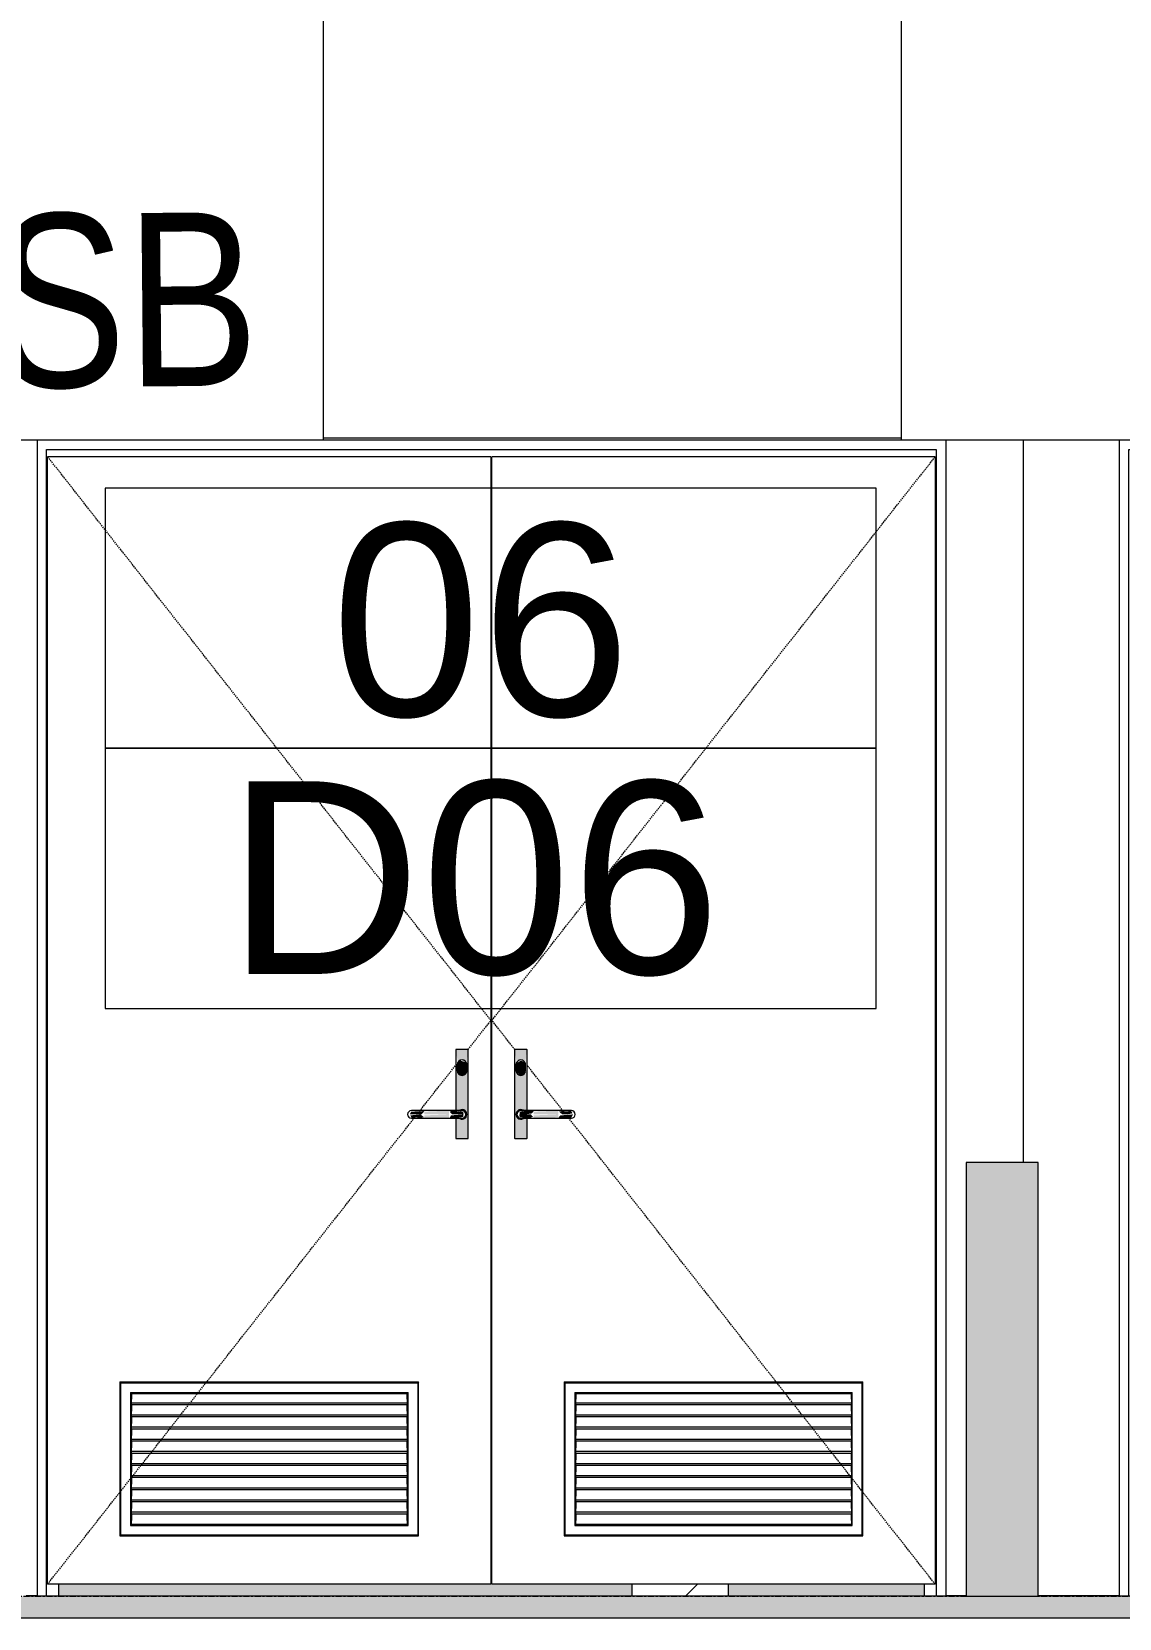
# Model space of a CAD drawing. Header units: millimetres. Extents: x -4612930 to -4329258, y -1064 to 30311.
# Drawn here: x -4547962 to -4545705, y 5154 to 8447 of the extents above; entities that cross this region are included whole.
import ezdxf

# ---------------------------------------------------------------- set-up
doc = ezdxf.new("R2010")
doc.units = ezdxf.units.MM
doc.linetypes.add('AEC_Center', pattern=[24, 12, -4, 4, -4])
doc.linetypes.add('Dash Small', pattern=[9, 3, -1.5, 3, -1.5])
for name, color, linetype, lineweight in [('A-DOOR', 31, 'Continuous', 5), ('A-DOOR-FRAM', 31, 'Continuous', 5), ('A-DOOR-IDEN', 31, 'Continuous', 5), ('A-FLOR', 192, 'Continuous', 5), ('A-FLOR-LEVL', 51, 'Continuous', 5), ('A-WALL', 113, 'Continuous', 5), ('A-WALL-PATT', 111, 'Continuous', 5), ('E-ELEC-EQPM', 71, 'Continuous', 5), ('G-ANNO-TEXT', 231, 'Continuous', 5), ('Q-SPCQ', 91, 'Continuous', 5)]:
    doc.layers.add(name, color=color, linetype=linetype, lineweight=lineweight)
doc.styles.add('Arial Narrow_1', font='ARIALN.TTF', dxfattribs={"height": 360})
doc.styles.add('Arial_1', font='arial.ttf', dxfattribs={"height": 400})

# ---------------------------------------------------------------- blocks, each defined once
blk = doc.blocks.new('X_Door-Panel-Hinge-Standard - Standard-V1-SOUTH WEST')
at = {"layer": 'A-DOOR', "linetype": 'Dash Small'}
for p, q in [((-4547006.6142, 6395), (-4546086.6142, 7565)), ((-4546959.0735, 6334.5407), (-4547006.6142, 6395)), ((-4546858.4841, 6206.6171), (-4546933.6142, 6302.163)), ((-4546086.6142, 5225), (-4546848.2231, 6193.5678))]:
    blk.add_line(p, q, dxfattribs=at)
at = {"layer": 'A-DOOR'}
for p, q in [((-4547006.6142, 5225), (-4547006.6142, 7565)), ((-4546086.6142, 7565), (-4547006.6142, 7565)), ((-4546086.6142, 7565), (-4546086.6142, 5225)), ((-4546856.6142, 5645), (-4546856.6142, 5325)), ((-4546856.6142, 5645), (-4546236.6142, 5645)), ((-4546854.6142, 5643), (-4546856.6142, 5645)), ((-4546854.6142, 5643), (-4546238.6142, 5643)), ((-4546854.6142, 5327), (-4546854.6142, 5643)), ((-4546236.6142, 5645), (-4546238.6142, 5643)), ((-4546238.6142, 5643), (-4546238.6142, 5327)), ((-4546236.6142, 5325), (-4546236.6142, 5645)), ((-4546834.6142, 5623), (-4546834.6142, 5347)), ((-4546834.6142, 5623), (-4546258.6142, 5623)), ((-4546832.6142, 5621), (-4546832.6142, 5609.05)), ((-4546832.6142, 5621), (-4546260.6142, 5621)), ((-4546832.6142, 5601), (-4546832.6142, 5609.05)), ((-4546832.6142, 5598), (-4546832.6142, 5601)), ((-4546260.6142, 5601), (-4546832.6142, 5601)), ((-4546832.6142, 5598), (-4546260.6142, 5598)), ((-4546832.6142, 5598), (-4546832.6142, 5583.85)), ((-4546260.6142, 5609.05), (-4546260.6142, 5621)), ((-4546260.6142, 5609.05), (-4546260.6142, 5601)), ((-4546260.6142, 5601), (-4546260.6142, 5598)), ((-4546260.6142, 5583.85), (-4546260.6142, 5598)), ((-4546258.6142, 5347), (-4546258.6142, 5623)), ((-4546832.6142, 5575.8), (-4546832.6142, 5583.85)), ((-4546832.6142, 5572.8), (-4546832.6142, 5575.8)), ((-4546260.6142, 5575.8), (-4546832.6142, 5575.8)), ((-4546832.6142, 5572.8), (-4546260.6142, 5572.8)), ((-4546832.6142, 5572.8), (-4546832.6142, 5558.65)), ((-4546260.6142, 5583.85), (-4546260.6142, 5575.8)), ((-4546260.6142, 5575.8), (-4546260.6142, 5572.8)), ((-4546260.6142, 5558.65), (-4546260.6142, 5572.8)), ((-4546832.6142, 5550.6), (-4546832.6142, 5558.65)), ((-4546832.6142, 5547.6), (-4546832.6142, 5550.6)), ((-4546260.6142, 5550.6), (-4546832.6142, 5550.6)), ((-4546832.6142, 5547.6), (-4546260.6142, 5547.6)), ((-4546832.6142, 5547.6), (-4546832.6142, 5533.45)), ((-4546832.6142, 5525.4), (-4546832.6142, 5533.45)), ((-4546260.6142, 5558.65), (-4546260.6142, 5550.6)), ((-4546260.6142, 5550.6), (-4546260.6142, 5547.6)), ((-4546260.6142, 5533.45), (-4546260.6142, 5547.6)), ((-4546260.6142, 5533.45), (-4546260.6142, 5525.4)), ((-4546832.6142, 5522.4), (-4546832.6142, 5525.4)), ((-4546260.6142, 5525.4), (-4546832.6142, 5525.4)), ((-4546832.6142, 5522.4), (-4546260.6142, 5522.4)), ((-4546832.6142, 5522.4), (-4546832.6142, 5508.25)), ((-4546832.6142, 5500.2), (-4546832.6142, 5508.25)), ((-4546832.6142, 5497.2), (-4546832.6142, 5500.2)), ((-4546260.6142, 5500.2), (-4546832.6142, 5500.2)), ((-4546260.6142, 5525.4), (-4546260.6142, 5522.4)), ((-4546260.6142, 5508.25), (-4546260.6142, 5522.4)), ((-4546260.6142, 5508.25), (-4546260.6142, 5500.2)), ((-4546260.6142, 5500.2), (-4546260.6142, 5497.2)), ((-4546832.6142, 5497.2), (-4546260.6142, 5497.2)), ((-4546832.6142, 5497.2), (-4546832.6142, 5483.05)), ((-4546832.6142, 5475), (-4546832.6142, 5483.05)), ((-4546832.6142, 5472), (-4546832.6142, 5475)), ((-4546260.6142, 5475), (-4546832.6142, 5475)), ((-4546832.6142, 5472), (-4546260.6142, 5472)), ((-4546832.6142, 5472), (-4546832.6142, 5457.85)), ((-4546260.6142, 5483.05), (-4546260.6142, 5497.2)), ((-4546260.6142, 5483.05), (-4546260.6142, 5475)), ((-4546260.6142, 5475), (-4546260.6142, 5472)), ((-4546260.6142, 5457.85), (-4546260.6142, 5472)), ((-4546832.6142, 5449.8), (-4546832.6142, 5457.85)), ((-4546832.6142, 5446.8), (-4546832.6142, 5449.8)), ((-4546260.6142, 5449.8), (-4546832.6142, 5449.8)), ((-4546832.6142, 5446.8), (-4546260.6142, 5446.8)), ((-4546832.6142, 5446.8), (-4546832.6142, 5432.65)), ((-4546260.6142, 5457.85), (-4546260.6142, 5449.8)), ((-4546260.6142, 5449.8), (-4546260.6142, 5446.8)), ((-4546260.6142, 5432.65), (-4546260.6142, 5446.8)), ((-4546832.6142, 5424.6), (-4546832.6142, 5432.65)), ((-4546832.6142, 5421.6), (-4546832.6142, 5424.6)), ((-4546260.6142, 5424.6), (-4546832.6142, 5424.6)), ((-4546832.6142, 5421.6), (-4546260.6142, 5421.6)), ((-4546832.6142, 5421.6), (-4546832.6142, 5407.45)), ((-4546832.6142, 5399.4), (-4546832.6142, 5407.45)), ((-4546260.6142, 5432.65), (-4546260.6142, 5424.6)), ((-4546260.6142, 5424.6), (-4546260.6142, 5421.6)), ((-4546260.6142, 5407.45), (-4546260.6142, 5421.6)), ((-4546260.6142, 5407.45), (-4546260.6142, 5399.4)), ((-4546832.6142, 5396.4), (-4546832.6142, 5399.4)), ((-4546260.6142, 5399.4), (-4546832.6142, 5399.4)), ((-4546832.6142, 5396.4), (-4546260.6142, 5396.4)), ((-4546832.6142, 5396.4), (-4546832.6142, 5382.25)), ((-4546832.6142, 5374.2), (-4546832.6142, 5382.25)), ((-4546832.6142, 5371.2), (-4546832.6142, 5374.2)), ((-4546260.6142, 5374.2), (-4546832.6142, 5374.2)), ((-4546832.6142, 5371.2), (-4546260.6142, 5371.2)), ((-4546832.6142, 5371.2), (-4546832.6142, 5357.05)), ((-4546260.6142, 5399.4), (-4546260.6142, 5396.4)), ((-4546260.6142, 5382.25), (-4546260.6142, 5396.4)), ((-4546260.6142, 5382.25), (-4546260.6142, 5374.2)), ((-4546260.6142, 5374.2), (-4546260.6142, 5371.2)), ((-4546260.6142, 5357.05), (-4546260.6142, 5371.2)), ((-4546834.6142, 5347), (-4546258.6142, 5347)), ((-4546832.6142, 5349), (-4546832.6142, 5357.05)), ((-4546260.6142, 5349), (-4546832.6142, 5349)), ((-4546260.6142, 5357.05), (-4546260.6142, 5349)), ((-4546856.6142, 5325), (-4546854.6142, 5327)), ((-4546856.6142, 5325), (-4546236.6142, 5325)), ((-4546238.6142, 5327), (-4546854.6142, 5327)), ((-4546236.6142, 5325), (-4546238.6142, 5327)), ((-4546086.6142, 5225), (-4547006.6142, 5225))]:
    blk.add_line(p, q, dxfattribs=at)
blk = doc.blocks.new('X_Door-Panel-Hinge-Standard - Standard-V2-SOUTH WEST')
at = {"layer": 'A-DOOR', "linetype": 'Dash Small'}
for p, q in [((-4547008.6142, 6395), (-4547928.6142, 7565)), ((-4547056.1549, 6334.5407), (-4547008.6142, 6395)), ((-4547156.7443, 6206.6171), (-4547081.6142, 6302.163)), ((-4547928.6142, 5225), (-4547167.0053, 6193.5678))]:
    blk.add_line(p, q, dxfattribs=at)
at = {"layer": 'A-DOOR'}
for p, q in [((-4547928.6142, 5225), (-4547928.6142, 7565)), ((-4547008.6142, 7565), (-4547928.6142, 7565)), ((-4547008.6142, 7565), (-4547008.6142, 5225)), ((-4547776.6142, 5643), (-4547778.6142, 5645)), ((-4547778.6142, 5645), (-4547778.6142, 5325)), ((-4547778.6142, 5645), (-4547158.6142, 5645)), ((-4547776.6142, 5643), (-4547160.6142, 5643)), ((-4547776.6142, 5327), (-4547776.6142, 5643)), ((-4547158.6142, 5645), (-4547160.6142, 5643)), ((-4547160.6142, 5643), (-4547160.6142, 5327)), ((-4547158.6142, 5325), (-4547158.6142, 5645)), ((-4547756.6142, 5623), (-4547756.6142, 5347)), ((-4547756.6142, 5623), (-4547180.6142, 5623)), ((-4547754.6142, 5621), (-4547754.6142, 5609.05)), ((-4547754.6142, 5621), (-4547182.6142, 5621)), ((-4547754.6142, 5601), (-4547754.6142, 5609.05)), ((-4547754.6142, 5598), (-4547754.6142, 5601)), ((-4547182.6142, 5601), (-4547754.6142, 5601)), ((-4547754.6142, 5598), (-4547182.6142, 5598)), ((-4547754.6142, 5598), (-4547754.6142, 5583.85)), ((-4547182.6142, 5609.05), (-4547182.6142, 5621)), ((-4547182.6142, 5609.05), (-4547182.6142, 5601)), ((-4547182.6142, 5601), (-4547182.6142, 5598)), ((-4547182.6142, 5583.85), (-4547182.6142, 5598)), ((-4547180.6142, 5347), (-4547180.6142, 5623)), ((-4547754.6142, 5575.8), (-4547754.6142, 5583.85)), ((-4547754.6142, 5572.8), (-4547754.6142, 5575.8)), ((-4547182.6142, 5575.8), (-4547754.6142, 5575.8)), ((-4547754.6142, 5572.8), (-4547182.6142, 5572.8)), ((-4547754.6142, 5572.8), (-4547754.6142, 5558.65)), ((-4547182.6142, 5583.85), (-4547182.6142, 5575.8)), ((-4547182.6142, 5575.8), (-4547182.6142, 5572.8)), ((-4547182.6142, 5558.65), (-4547182.6142, 5572.8)), ((-4547754.6142, 5550.6), (-4547754.6142, 5558.65)), ((-4547754.6142, 5547.6), (-4547754.6142, 5550.6)), ((-4547182.6142, 5550.6), (-4547754.6142, 5550.6)), ((-4547754.6142, 5547.6), (-4547182.6142, 5547.6)), ((-4547754.6142, 5547.6), (-4547754.6142, 5533.45)), ((-4547754.6142, 5525.4), (-4547754.6142, 5533.45)), ((-4547182.6142, 5558.65), (-4547182.6142, 5550.6)), ((-4547182.6142, 5550.6), (-4547182.6142, 5547.6)), ((-4547182.6142, 5533.45), (-4547182.6142, 5547.6)), ((-4547182.6142, 5533.45), (-4547182.6142, 5525.4)), ((-4547754.6142, 5522.4), (-4547754.6142, 5525.4)), ((-4547182.6142, 5525.4), (-4547754.6142, 5525.4)), ((-4547754.6142, 5522.4), (-4547182.6142, 5522.4)), ((-4547754.6142, 5522.4), (-4547754.6142, 5508.25)), ((-4547754.6142, 5500.2), (-4547754.6142, 5508.25)), ((-4547754.6142, 5497.2), (-4547754.6142, 5500.2)), ((-4547182.6142, 5500.2), (-4547754.6142, 5500.2)), ((-4547182.6142, 5525.4), (-4547182.6142, 5522.4)), ((-4547182.6142, 5508.25), (-4547182.6142, 5522.4)), ((-4547182.6142, 5508.25), (-4547182.6142, 5500.2)), ((-4547182.6142, 5500.2), (-4547182.6142, 5497.2)), ((-4547754.6142, 5497.2), (-4547182.6142, 5497.2)), ((-4547754.6142, 5497.2), (-4547754.6142, 5483.05)), ((-4547754.6142, 5475), (-4547754.6142, 5483.05)), ((-4547754.6142, 5472), (-4547754.6142, 5475)), ((-4547182.6142, 5475), (-4547754.6142, 5475)), ((-4547754.6142, 5472), (-4547182.6142, 5472)), ((-4547754.6142, 5472), (-4547754.6142, 5457.85)), ((-4547182.6142, 5483.05), (-4547182.6142, 5497.2)), ((-4547182.6142, 5483.05), (-4547182.6142, 5475)), ((-4547182.6142, 5475), (-4547182.6142, 5472)), ((-4547182.6142, 5457.85), (-4547182.6142, 5472)), ((-4547754.6142, 5449.8), (-4547754.6142, 5457.85)), ((-4547754.6142, 5446.8), (-4547754.6142, 5449.8)), ((-4547182.6142, 5449.8), (-4547754.6142, 5449.8)), ((-4547754.6142, 5446.8), (-4547182.6142, 5446.8)), ((-4547754.6142, 5446.8), (-4547754.6142, 5432.65)), ((-4547182.6142, 5457.85), (-4547182.6142, 5449.8)), ((-4547182.6142, 5449.8), (-4547182.6142, 5446.8)), ((-4547182.6142, 5432.65), (-4547182.6142, 5446.8)), ((-4547754.6142, 5424.6), (-4547754.6142, 5432.65)), ((-4547754.6142, 5421.6), (-4547754.6142, 5424.6)), ((-4547182.6142, 5424.6), (-4547754.6142, 5424.6)), ((-4547754.6142, 5421.6), (-4547182.6142, 5421.6)), ((-4547754.6142, 5421.6), (-4547754.6142, 5407.45)), ((-4547754.6142, 5399.4), (-4547754.6142, 5407.45)), ((-4547182.6142, 5432.65), (-4547182.6142, 5424.6)), ((-4547182.6142, 5424.6), (-4547182.6142, 5421.6)), ((-4547182.6142, 5407.45), (-4547182.6142, 5421.6)), ((-4547182.6142, 5407.45), (-4547182.6142, 5399.4)), ((-4547754.6142, 5396.4), (-4547754.6142, 5399.4)), ((-4547182.6142, 5399.4), (-4547754.6142, 5399.4)), ((-4547754.6142, 5396.4), (-4547182.6142, 5396.4)), ((-4547754.6142, 5396.4), (-4547754.6142, 5382.25)), ((-4547754.6142, 5374.2), (-4547754.6142, 5382.25)), ((-4547754.6142, 5371.2), (-4547754.6142, 5374.2)), ((-4547182.6142, 5374.2), (-4547754.6142, 5374.2)), ((-4547754.6142, 5371.2), (-4547182.6142, 5371.2)), ((-4547754.6142, 5371.2), (-4547754.6142, 5357.05)), ((-4547182.6142, 5399.4), (-4547182.6142, 5396.4)), ((-4547182.6142, 5382.25), (-4547182.6142, 5396.4)), ((-4547182.6142, 5382.25), (-4547182.6142, 5374.2)), ((-4547182.6142, 5374.2), (-4547182.6142, 5371.2)), ((-4547182.6142, 5357.05), (-4547182.6142, 5371.2)), ((-4547756.6142, 5347), (-4547180.6142, 5347)), ((-4547754.6142, 5349), (-4547754.6142, 5357.05)), ((-4547182.6142, 5349), (-4547754.6142, 5349)), ((-4547182.6142, 5357.05), (-4547182.6142, 5349)), ((-4547776.6142, 5327), (-4547778.6142, 5325)), ((-4547778.6142, 5325), (-4547158.6142, 5325)), ((-4547160.6142, 5327), (-4547776.6142, 5327)), ((-4547160.6142, 5327), (-4547158.6142, 5325)), ((-4547008.6142, 5225), (-4547928.6142, 5225))]:
    blk.add_line(p, q, dxfattribs=at)
blk = doc.blocks.new('X_Door-Frame-Metal - Standard-V3-SOUTH WEST')
at = {"layer": 'A-DOOR-FRAM'}
for p, q in [((-4547950.6142, 7600), (-4547950.6142, 5200)), ((-4547930.6142, 5200), (-4547930.6142, 7580)), ((-4547930.6142, 7580), (-4546084.6142, 7580)), ((-4546084.6142, 7580), (-4546084.6142, 5200)), ((-4546064.6142, 7600), (-4546064.6142, 5200)), ((-4547905.6142, 5200), (-4547905.6142, 5225)), ((-4546109.6142, 5225), (-4546109.6142, 5200))]:
    blk.add_line(p, q, dxfattribs=at)
blk = doc.blocks.new('X_Door-Handle-Lockwood 4800 Series Lever - Standard-V4-SOUTH WEST')
at = {"layer": 'A-DOOR'}
h = blk.add_hatch(color=256, dxfattribs=at)
h.paths.add_polyline_path([(-4547066, 6150), (-4547055.6, 6151), (-4547057.9, 6310.1), (-4547061.5, 6283.9), (-4547068.6, 6281), (-4547075.7, 6283.9), (-4547078.6, 6291), (-4547080.6, 6323.7), (-4547081.6, 6334), (-4547081.6, 6207.5), (-4547073.6, 6208.7), (-4547066, 6209.7), (-4547060, 6205), (-4547059, 6197.4), (-4547063.6, 6191.3), (-4547071.2, 6190.3), (-4547081.6, 6192.5), (-4547080.6, 6150), (-4547068.6, 6150)])
h.paths.add_polyline_path([(-4547059, 6305.6), (-4547056.6, 6335), (-4547081.6, 6334), (-4547077.3, 6308), (-4547071.2, 6312.7), (-4547063.6, 6311.7), (-4547060, 6308)])
for points in [[(-4547068.6, 6281), (-4547062.7, 6283.9), (-4547058.6, 6291), (-4547060, 6308), (-4547072.5, 6311.7), (-4547078.3, 6305.6), (-4547078.3, 6288.4), (-4547071.2, 6281.7), (-4547069.9, 6281.3)], [(-4547152.3, 6200), (-4547146.6, 6206.9), (-4547174, 6205.7), (-4547176.9, 6200), (-4547154.6, 6200)], [(-4547172.8, 6192.1), (-4547164.1, 6193.9), (-4547154.6, 6192.8), (-4547147.7, 6194.3), (-4547154.9, 6200), (-4547175.9, 6197.9), (-4547173, 6192.4)], [(-4547095.6, 6200), (-4547095.6, 6207.7), (-4547146.6, 6205.7), (-4547146.6, 6200), (-4547110.7, 6200)], [(-4547095.6, 6192.3), (-4547095.6, 6200), (-4547146.6, 6197.9), (-4547146.6, 6192.3), (-4547110.7, 6192.3)], [(-4547078.6, 6200), (-4547065.3, 6200), (-4547066.1, 6205.7), (-4547089.3, 6207.5), (-4547094.6, 6205.7), (-4547089.3, 6200), (-4547081.6, 6200)], [(-4547085.2, 6192.1), (-4547066, 6194.7), (-4547066, 6200), (-4547091.6, 6197.9), (-4547094.1, 6192.9), (-4547089.3, 6192.5)]]:
    blk.add_hatch(color=256, dxfattribs=at).paths.add_polyline_path(points)
for p, q in [((-4547081.6, 6334), (-4547081.6, 6207.5)), ((-4547056.6, 6335), (-4547080.6, 6335)), ((-4547055.6, 6151), (-4547055.6, 6334)), ((-4547078.6, 6303), (-4547078.6, 6291)), ((-4547058.6, 6291), (-4547058.6, 6303)), ((-4547095.6, 6208), (-4547146.6, 6208)), ((-4547146.6, 6192), (-4547095.6, 6192)), ((-4547081.6, 6192.5), (-4547081.6, 6151)), ((-4547080.6, 6150), (-4547056.6, 6150))]:
    blk.add_line(p, q, dxfattribs=at)
at = {"layer": 'A-DOOR', "flags": 128}
for points in [[(-4547146.6, 6208), (-4547147.7, 6208), (-4547148.8, 6208), (-4547149.8, 6208), (-4547150.9, 6208), (-4547152, 6208), (-4547153, 6208), (-4547154.1, 6208), (-4547155.1, 6208), (-4547156.1, 6208), (-4547157.1, 6208), (-4547158.1, 6208), (-4547159.1, 6208), (-4547160, 6208), (-4547161, 6208), (-4547161.9, 6208), (-4547162.7, 6208), (-4547163.6, 6208), (-4547164.4, 6208), (-4547165.2, 6208), (-4547166, 6208), (-4547166.7, 6208), (-4547167.4, 6208), (-4547168.1, 6208), (-4547168.7, 6208), (-4547169.3, 6208), (-4547169.9, 6208), (-4547170.4, 6208), (-4547170.9, 6208), (-4547171.4, 6208), (-4547171.8, 6208), (-4547172.2, 6208), (-4547172.5, 6208), (-4547172.8, 6208), (-4547173, 6208), (-4547173.2, 6208), (-4547173.4, 6208), (-4547173.5, 6208), (-4547173.6, 6208), (-4547173.6, 6208)], [(-4547173.6, 6192), (-4547173.6, 6192), (-4547173.5, 6192), (-4547173.4, 6192), (-4547173.3, 6192), (-4547173.1, 6192), (-4547172.8, 6192), (-4547172.6, 6192), (-4547172.2, 6192), (-4547171.9, 6192), (-4547171.5, 6192), (-4547171, 6192), (-4547170.6, 6192), (-4547170, 6192), (-4547169.5, 6192), (-4547168.9, 6192), (-4547168.3, 6192), (-4547167.6, 6192), (-4547166.9, 6192), (-4547166.2, 6192), (-4547165.4, 6192), (-4547164.6, 6192), (-4547163.8, 6192), (-4547163, 6192), (-4547162.1, 6192), (-4547161.2, 6192), (-4547160.3, 6192), (-4547159.3, 6192), (-4547158.4, 6192), (-4547157.4, 6192), (-4547156.4, 6192), (-4547155.4, 6192), (-4547154.4, 6192), (-4547153.3, 6192), (-4547152.3, 6192), (-4547151.2, 6192), (-4547150.1, 6192), (-4547149.1, 6192), (-4547148, 6192), (-4547146.9, 6192), (-4547146.6, 6192)], [(-4547068.6, 6208), (-4547068.6, 6208), (-4547068.7, 6208), (-4547068.8, 6208), (-4547069, 6208), (-4547069.2, 6208), (-4547069.4, 6208), (-4547069.7, 6208), (-4547070, 6208), (-4547070.3, 6208), (-4547070.7, 6208), (-4547071.2, 6208), (-4547071.7, 6208), (-4547072.2, 6208), (-4547072.7, 6208), (-4547073.3, 6208), (-4547074, 6208), (-4547074.6, 6208), (-4547075.3, 6208), (-4547076, 6208), (-4547076.8, 6208), (-4547077.6, 6208), (-4547078.4, 6208), (-4547079.3, 6208), (-4547080.1, 6208), (-4547081, 6208), (-4547081.9, 6208), (-4547082.9, 6208), (-4547083.9, 6208), (-4547084.8, 6208), (-4547085.8, 6208), (-4547086.8, 6208), (-4547087.9, 6208), (-4547088.9, 6208), (-4547090, 6208), (-4547091, 6208), (-4547092.1, 6208), (-4547093.2, 6208), (-4547094.2, 6208), (-4547095.3, 6208), (-4547095.6, 6208)], [(-4547095.6, 6192), (-4547094.5, 6192), (-4547093.5, 6192), (-4547092.4, 6192), (-4547091.3, 6192), (-4547090.3, 6192), (-4547089.2, 6192), (-4547088.2, 6192), (-4547087.1, 6192), (-4547086.1, 6192), (-4547085.1, 6192), (-4547084.1, 6192), (-4547083.1, 6192), (-4547082.2, 6192), (-4547081.3, 6192), (-4547080.4, 6192), (-4547079.5, 6192), (-4547078.6, 6192), (-4547077.8, 6192), (-4547077, 6192), (-4547076.2, 6192), (-4547075.5, 6192), (-4547074.8, 6192), (-4547074.1, 6192), (-4547073.5, 6192), (-4547072.9, 6192), (-4547072.3, 6192), (-4547071.8, 6192), (-4547071.3, 6192), (-4547070.9, 6192), (-4547070.4, 6192), (-4547070.1, 6192), (-4547069.7, 6192), (-4547069.5, 6192), (-4547069.2, 6192), (-4547069, 6192), (-4547068.8, 6192), (-4547068.7, 6192), (-4547068.6, 6192), (-4547068.6, 6192)]]:
    blk.add_lwpolyline(points, dxfattribs=at)
at = {"layer": 'A-DOOR'}
for centre, radius, start, end in [((-4547080.6, 6334), 1, 90, 180), ((-4547056.6, 6334), 1, 0, 90), ((-4547068.6, 6303), 10, 360, 180), ((-4547068.6, 6291), 10, 180, 0), ((-4547068.6, 6303), 10, 0, 120), ((-4547068.6, 6291), 10, 315, 0), ((-4547068.6, 6303), 10, 0, 15), ((-4547068.6, 6303), 10, 0, 15), ((-4547068.6, 6291), 10, 195, 210), ((-4547068.6, 6291), 10, 255, 285), ((-4547173.6, 6200), 8, 90, 270), ((-4547173.6, 6200), 8, 90, 180), ((-4547173.6, 6200), 8, 180, 270), ((-4547068.6, 6200), 10, 0, 135), ((-4547068.6, 6200), 10, 225, 0), ((-4547068.6, 6200), 8, 0, 120), ((-4547068.6, 6200), 8, 240, 0), ((-4547068.6, 6200), 8, 270, 90), ((-4547080.6, 6151), 1, 180, 270), ((-4547056.6, 6151), 1, 270, 0)]:
    blk.add_arc(centre, radius, start, end, dxfattribs=at)
blk = doc.blocks.new('X_Door-Handle-Lockwood 4800 Series Lever - Standard-V5-SOUTH WEST')
at = {"layer": 'A-DOOR'}
h = blk.add_hatch(color=256, dxfattribs=at)
h.paths.add_polyline_path([(-4546949.2, 6150), (-4546933.6, 6151), (-4546933.6, 6192.5), (-4546941.6, 6191.3), (-4546949.2, 6190.3), (-4546955.3, 6195), (-4546956.3, 6202.6), (-4546951.6, 6208.7), (-4546944, 6209.7), (-4546933.6, 6207.5), (-4546935.9, 6310.1), (-4546939.5, 6283.9), (-4546946.6, 6281), (-4546953.7, 6283.9), (-4546956.6, 6291), (-4546958.6, 6323.7), (-4546959.6, 6334), (-4546958.6, 6150), (-4546951.6, 6150)])
h.paths.add_polyline_path([(-4546937, 6305.6), (-4546934.6, 6335), (-4546959.6, 6334), (-4546955.3, 6308), (-4546949.2, 6312.7), (-4546941.6, 6311.7), (-4546938, 6308)])
for points in [[(-4546946.6, 6281), (-4546939.5, 6285), (-4546936.6, 6291), (-4546938, 6308), (-4546946.4, 6311.7), (-4546955.9, 6305.6), (-4546956.6, 6303), (-4546955.3, 6288.7), (-4546949.2, 6281.7), (-4546947.9, 6281.3)], [(-4546930, 6192.1), (-4546921.2, 6195), (-4546925.9, 6200), (-4546949.9, 6200), (-4546949.1, 6194.3), (-4546931.1, 6192.2)], [(-4546936.6, 6200), (-4546923.6, 6202.1), (-4546919.6, 6206.9), (-4546941, 6206.7), (-4546949.2, 6205.3), (-4546949.2, 6200), (-4546937, 6200)], [(-4546868.6, 6200), (-4546868.6, 6207.7), (-4546919.6, 6205.7), (-4546919.6, 6200), (-4546880.6, 6200)], [(-4546886.3, 6192.3), (-4546868.6, 6194.3), (-4546868.6, 6200), (-4546919.6, 6197.9), (-4546919.6, 6192.3)], [(-4546842.4, 6192.1), (-4546838.3, 6200), (-4546864.7, 6197.8), (-4546868.6, 6193.1), (-4546844.6, 6193.1)], [(-4546851.1, 6200), (-4546839.4, 6202.1), (-4546842.4, 6207.9), (-4546851.1, 6206.1), (-4546860.7, 6207.2), (-4546867.5, 6205.6), (-4546860.4, 6200), (-4546854.7, 6200)]]:
    blk.add_hatch(color=256, dxfattribs=at).paths.add_polyline_path(points)
for p, q in [((-4546959.6, 6334), (-4546959.6, 6151)), ((-4546934.6, 6335), (-4546958.6, 6335)), ((-4546933.6, 6207.5), (-4546933.6, 6334)), ((-4546956.6, 6303), (-4546956.6, 6291)), ((-4546936.6, 6291), (-4546936.6, 6303)), ((-4546933.6, 6151), (-4546933.6, 6192.5)), ((-4546868.6, 6208), (-4546919.6, 6208)), ((-4546919.6, 6192), (-4546868.6, 6192)), ((-4546958.6, 6150), (-4546934.6, 6150))]:
    blk.add_line(p, q, dxfattribs=at)
at = {"layer": 'A-DOOR', "flags": 128}
for points in [[(-4546919.6, 6208), (-4546920.7, 6208), (-4546921.8, 6208), (-4546922.8, 6208), (-4546923.9, 6208), (-4546925, 6208), (-4546926, 6208), (-4546927.1, 6208), (-4546928.1, 6208), (-4546929.1, 6208), (-4546930.1, 6208), (-4546931.1, 6208), (-4546932.1, 6208), (-4546933, 6208), (-4546934, 6208), (-4546934.9, 6208), (-4546935.7, 6208), (-4546936.6, 6208), (-4546937.4, 6208), (-4546938.2, 6208), (-4546939, 6208), (-4546939.7, 6208), (-4546940.4, 6208), (-4546941.1, 6208), (-4546941.7, 6208), (-4546942.3, 6208), (-4546942.9, 6208), (-4546943.4, 6208), (-4546943.9, 6208), (-4546944.4, 6208), (-4546944.8, 6208), (-4546945.2, 6208), (-4546945.5, 6208), (-4546945.8, 6208), (-4546946, 6208), (-4546946.2, 6208), (-4546946.4, 6208), (-4546946.5, 6208), (-4546946.6, 6208), (-4546946.6, 6208)], [(-4546946.6, 6192), (-4546946.6, 6192), (-4546946.5, 6192), (-4546946.4, 6192), (-4546946.3, 6192), (-4546946.1, 6192), (-4546945.8, 6192), (-4546945.6, 6192), (-4546945.2, 6192), (-4546944.9, 6192), (-4546944.5, 6192), (-4546944, 6192), (-4546943.6, 6192), (-4546943, 6192), (-4546942.5, 6192), (-4546941.9, 6192), (-4546941.3, 6192), (-4546940.6, 6192), (-4546939.9, 6192), (-4546939.2, 6192), (-4546938.4, 6192), (-4546937.6, 6192), (-4546936.8, 6192), (-4546936, 6192), (-4546935.1, 6192), (-4546934.2, 6192), (-4546933.3, 6192), (-4546932.3, 6192), (-4546931.4, 6192), (-4546930.4, 6192), (-4546929.4, 6192), (-4546928.4, 6192), (-4546927.4, 6192), (-4546926.3, 6192), (-4546925.3, 6192), (-4546924.2, 6192), (-4546923.1, 6192), (-4546922.1, 6192), (-4546921, 6192), (-4546919.9, 6192), (-4546919.6, 6192)], [(-4546841.6, 6208), (-4546841.6, 6208), (-4546841.7, 6208), (-4546841.8, 6208), (-4546842, 6208), (-4546842.2, 6208), (-4546842.4, 6208), (-4546842.7, 6208), (-4546843, 6208), (-4546843.3, 6208), (-4546843.7, 6208), (-4546844.2, 6208), (-4546844.7, 6208), (-4546845.2, 6208), (-4546845.7, 6208), (-4546846.3, 6208), (-4546847, 6208), (-4546847.6, 6208), (-4546848.3, 6208), (-4546849, 6208), (-4546849.8, 6208), (-4546850.6, 6208), (-4546851.4, 6208), (-4546852.3, 6208), (-4546853.1, 6208), (-4546854, 6208), (-4546854.9, 6208), (-4546855.9, 6208), (-4546856.9, 6208), (-4546857.8, 6208), (-4546858.8, 6208), (-4546859.8, 6208), (-4546860.9, 6208), (-4546861.9, 6208), (-4546863, 6208), (-4546864, 6208), (-4546865.1, 6208), (-4546866.2, 6208), (-4546867.2, 6208), (-4546868.3, 6208), (-4546868.6, 6208)], [(-4546868.6, 6192), (-4546867.5, 6192), (-4546866.5, 6192), (-4546865.4, 6192), (-4546864.3, 6192), (-4546863.3, 6192), (-4546862.2, 6192), (-4546861.2, 6192), (-4546860.1, 6192), (-4546859.1, 6192), (-4546858.1, 6192), (-4546857.1, 6192), (-4546856.1, 6192), (-4546855.2, 6192), (-4546854.3, 6192), (-4546853.4, 6192), (-4546852.5, 6192), (-4546851.6, 6192), (-4546850.8, 6192), (-4546850, 6192), (-4546849.2, 6192), (-4546848.5, 6192), (-4546847.8, 6192), (-4546847.1, 6192), (-4546846.5, 6192), (-4546845.9, 6192), (-4546845.3, 6192), (-4546844.8, 6192), (-4546844.3, 6192), (-4546843.9, 6192), (-4546843.4, 6192), (-4546843.1, 6192), (-4546842.7, 6192), (-4546842.5, 6192), (-4546842.2, 6192), (-4546842, 6192), (-4546841.8, 6192), (-4546841.7, 6192), (-4546841.6, 6192), (-4546841.6, 6192)]]:
    blk.add_lwpolyline(points, dxfattribs=at)
at = {"layer": 'A-DOOR'}
for centre, radius, start, end in [((-4546958.6, 6334), 1, 90, 180), ((-4546934.6, 6334), 1, 0, 90), ((-4546946.6, 6303), 10, 0, 180), ((-4546946.6, 6303), 10, 60, 180), ((-4546946.6, 6303), 10, 165, 180), ((-4546946.6, 6303), 10, 165, 180), ((-4546946.6, 6291), 10, 180, 0), ((-4546946.6, 6291), 10, 180, 225), ((-4546946.6, 6303), 10, 0, 30), ((-4546946.6, 6303), 10, 0, 15), ((-4546946.6, 6303), 10, 0, 15), ((-4546946.6, 6291), 10, 255, 285), ((-4546946.6, 6291), 10, 330, 345), ((-4546946.6, 6200), 10, 45, 180), ((-4546946.6, 6200), 10, 180, 315), ((-4546946.6, 6200), 8, 90, 270), ((-4546946.6, 6200), 8, 60, 180), ((-4546946.6, 6200), 8, 180, 300), ((-4546841.6, 6200), 8, 270, 90), ((-4546841.6, 6200), 8, 0, 90), ((-4546841.6, 6200), 8, 270, 0), ((-4546958.6, 6151), 1, 180, 270), ((-4546934.6, 6151), 1, 270, 0)]:
    blk.add_arc(centre, radius, start, end, dxfattribs=at)
blk = doc.blocks.new('X_Door-Frame-Metal - Standard-2885300-SOUTH WEST')
at = {"layer": 'A-DOOR-FRAM'}
for p, q in [((-4549864.6142, 7600), (-4549864.6142, 5200)), ((-4549844.6142, 5200), (-4549844.6142, 7580)), ((-4549844.6142, 7580), (-4547998.6142, 7580)), ((-4547998.6142, 7580), (-4547998.6142, 6100)), ((-4547978.6142, 7600), (-4547978.6142, 6100)), ((-4549819.6142, 5200), (-4549819.6142, 5225))]:
    blk.add_line(p, q, dxfattribs=at)
blk = doc.blocks.new('MSB - MSB-1663900-SOUTH WEST')
at = {"layer": 'E-ELEC-EQPM'}
h = blk.add_hatch(color=256, dxfattribs=at)
h.paths.add_polyline_path([(-4543044.6, 5200), (-4541975.6, 5200), (-4541975.6, 5225), (-4542872.6, 5225), (-4542874.6, 5225), (-4543771.6, 5225), (-4543771.6, 5200), (-4543198.3, 5200)])
h.paths.add_polyline_path([(-4546515.4, 5200), (-4546109.6, 5200), (-4546109.6, 5225), (-4546515.4, 5225)])
h.paths.add_polyline_path([(-4545512.6, 5200), (-4543922.3, 5200), (-4543922.3, 5225), (-4544760.6, 5225), (-4544762.6, 5225), (-4545659.6, 5225), (-4545659.6, 5200)])
for p, q in [((-4546515.8, 5200), (-4546515.8, 5225)), ((-4546515.4, 5200), (-4546515.4, 5225))]:
    blk.add_line(p, q, dxfattribs=at)
blk = doc.blocks.new('MSB1 - MSB-1663933-SOUTH WEST')
at = {"layer": 'E-ELEC-EQPM'}
h = blk.add_hatch(color=256, dxfattribs=at)
h.paths.add_polyline_path([(-4548122.3, 5200), (-4548122.3, 5225), (-4548920.6, 5225), (-4548922.6, 5225), (-4549715.4, 5225), (-4549715.4, 5200), (-4548170.6, 5200)])
h.paths.add_polyline_path([(-4547905.6, 5200), (-4546715.4, 5200), (-4546715.4, 5225), (-4547006.6, 5225), (-4547008.6, 5225), (-4547905.6, 5225)])
for p, q in [((-4549715.8, 5200), (-4549715.8, 5225)), ((-4549715.4, 5200), (-4549715.4, 5225)), ((-4546715.4, 5200), (-4546715.4, 5225))]:
    blk.add_line(p, q, dxfattribs=at)
blk = doc.blocks.new('Bollard_Typical - 150mm Diameter - BOL001 _fixed_-V176-SOUTH WEST')
at = {"layer": 'Q-SPCQ'}
for points in [[(-4577589.3, 5200), (-4577520.4, 5200), (-4577520.4, 6100), (-4577589.3, 6100), (-4577589.3, 5205.5)], [(-4577491.4, 5200), (-4577439.7, 5200), (-4577439.7, 6100), (-4577520.4, 6100), (-4577520.4, 5200), (-4577505.9, 5200)]]:
    blk.add_hatch(color=256, dxfattribs=at).paths.add_polyline_path(points)
at = {"layer": 'Q-SPCQ', "lineweight": 18}
for p, q in [((-4577589.5, 6100), (-4577589.5, 5200)), ((-4577520.4, 6100), (-4577589.5, 6100)), ((-4577439.5, 6100), (-4577520.4, 6100)), ((-4577439.5, 5200), (-4577439.5, 6100)), ((-4577589.5, 5200), (-4577520.4, 5200)), ((-4577520.4, 5200), (-4577439.5, 5200))]:
    blk.add_line(p, q, dxfattribs=at)
blk = doc.blocks.new('AA_DOOR_MARK _ TYPE MARK_HA2 - Mark _ Type Mark-1751130-SOUTH WEST')
at = {"layer": 'A-DOOR-IDEN'}
for p, q in [((-4546209.3, 7500), (-4547809.3, 7500)), ((-4547809.3, 7500), (-4547809.3, 6960)), ((-4546209.3, 6960), (-4546209.3, 7500)), ((-4547809.3, 6960), (-4546209.3, 6960)), ((-4546209.3, 6960), (-4547809.3, 6960)), ((-4547809.3, 6960), (-4547809.3, 6420)), ((-4546209.3, 6420), (-4546209.3, 6960)), ((-4547809.3, 6420), (-4546209.3, 6420))]:
    blk.add_line(p, q, dxfattribs=at)

msp = doc.modelspace()

# ---------------------------------------------------------------- hatches: boundary and pattern name
at = {"layer": 'A-FLOR'}
msp.add_hatch(color=256, dxfattribs=at).paths.add_polyline_path([(-4550065.5, 5154.2), (-4547110.7, 5155), (-4542968.1, 5157.1), (-4539031.5, 5167.9), (-4538252.7, 5181.6), (-4537611.7, 5180.5), (-4537610.4, 5171.3), (-4536838.3, 5173.8), (-4536838.3, 5200), (-4550065.5, 5200), (-4550065.5, 5155)])
at = {"layer": 'A-WALL-PATT'}
h = msp.add_hatch(dxfattribs=at)
h.set_pattern_fill('FP_2', color=256, style=0, pattern_type=2)
h.set_pattern_definition([(90, (-4536559.6, 7600), (-6000, 4e-13), [1200, -1200]), (90, (-4535359.6, 7600), (-6000, 4e-13), [1200, -1200]), (90, (-4534159.6, 7600), (-6000, 4e-13), [1200, -1200]), (90, (-4535359.6, 8800), (-6000, 4e-13), [1200, -1200]), (90, (-4534159.6, 8800), (-6000, 4e-13), [1200, -1200]), (180, (-4535359.6, 8800), (-3e-13, -2400), [1200, -4800]), (180, (-4534159.6, 10000), (-3e-13, -2400), [1200, -4800]), (90, (-4534159.6, 7600), (-6000, 4e-13), [1200, -1200]), (90, (-4532959.6, 7600), (-6000, 4e-13), [1200, -1200]), (90, (-4532359.6, 7600), (-6000, 4e-13), [1200, -1200]), (90, (-4532959.6, 8800), (-6000, 4e-13), [1200, -1200]), (90, (-4532359.6, 8800), (-6000, 4e-13), [1200, -1200]), (180, (-4532959.6, 8800), (-3e-13, -2400), [1200, -4800]), (180, (-4532359.6, 10000), (-3e-13, -2400), [600, -5400]), (90, (-4537159.6, 7600), (-6000, 4e-13), [1200, -1200]), (90, (-4536559.6, 7600), (-6000, 4e-13), [1200, -1200]), (90, (-4537159.6, 8800), (-6000, 4e-13), [1200, -1200]), (90, (-4536559.6, 8800), (-6000, 4e-13), [1200, -1200]), (180, (-4537159.6, 8800), (-3e-13, -2400), [1200, -4800]), (180, (-4536559.6, 10000), (-3e-13, -2400), [600, -5400]), (90, (-4536559.6, 7600), (-6000, 4e-13), [1200, -1200]), (90, (-4538359.6, 7600), (-6000, 4e-13), [1200, -1200])])
h.paths.add_polyline_path([(-4575658.6, 7600), (-4538558.6, 7600), (-4538558.6, 15543), (-4558304.6, 17270.6), (-4575658.6, 15752.3), (-4575658.6, 7706.2)])
h = msp.add_hatch(dxfattribs=at)
h.set_pattern_fill('FP_10', color=256, style=0, pattern_type=2)
h.set_pattern_definition([(90, (-4544704.6, 7600), (-1200, 7e-14), []), (180, (-4544704.6, 7600), (-3e-13, -2400), [])])
h.paths.add_polyline_path([(-4551004.6, 5200), (-4550222.3, 5200), (-4550220.6, 6100), (-4550072.8, 6100), (-4550072.8, 5200), (-4549864.6, 5200), (-4549864.6, 7600), (-4551004.6, 7600), (-4551004.6, 5427.3)])
h.paths.add_polyline_path([(-4545704.6, 5200), (-4545704.6, 7600), (-4546064.6, 7600), (-4546064.6, 5200), (-4546022.3, 5200), (-4546020.6, 6100), (-4545872.8, 6100), (-4545872.8, 5200), (-4545729.9, 5200)])
h.paths.add_polyline_path([(-4547972.8, 5200), (-4547950.6, 5200), (-4547950.6, 7600), (-4547978.6, 7600), (-4547976.8, 6100), (-4547972.8, 6100), (-4547972.8, 5427.3)])
h = msp.add_hatch(dxfattribs=at)
h.set_pattern_fill('FP_11', color=256, style=0, pattern_type=2)
h.set_pattern_definition([(45, (-4547561.98, 0), (-212.132, 212.132), []), (135, (-4547561.98, 0), (-212.132, -212.132), [])])
h.paths.add_polyline_path([(-4539947.1, 5200), (-4539049.6, 5200), (-4539049.6, 5225), (-4539946.6, 5225), (-4539947.1, 5224.7)])
h.paths.add_polyline_path([(-4549715.8, 5200), (-4549715.8, 5225), (-4549819.6, 5225), (-4549819.6, 5200)])
h.paths.add_polyline_path([(-4546715.4, 5200), (-4546515.8, 5200), (-4546515.8, 5225), (-4546715.4, 5225)])
h.paths.add_polyline_path([(-4540698.6, 5200), (-4540096.6, 5200), (-4540096.6, 5225), (-4540845.6, 5225), (-4540845.6, 5200)])
h.paths.add_polyline_path([(-4542874.6, 7400), (-4542872.6, 7400), (-4542874.6, 7421.3)])
h.paths.add_polyline_path([(-4544762.6, 7400), (-4544760.6, 7400), (-4544762.6, 7421.3)])

# ---------------------------------------------------------------- linework, layer by layer
at = {"layer": 'A-FLOR'}
for p, q in [((-4546022.3, 5200), (-4547972.8, 5200)), ((-4543922.3, 5200), (-4545872.8, 5200)), ((-4549304.6, 5155), (-4543832.1, 5155))]:
    msp.add_line(p, q, dxfattribs=at)
at = {"layer": 'A-FLOR-LEVL', "linetype": 'AEC_Center'}
for p, q in [((-4612130.4, 7600), (-4477321.8, 7600)), ((-4612130.4, 5200), (-4477321.8, 5200))]:
    msp.add_line(p, q, dxfattribs=at)
at = {"layer": 'A-WALL'}
msp.add_line((-4575658.6, 7600), (-4536858.5, 7600), dxfattribs=at)

# ---------------------------------------------------------------- block references
at = {"layer": 'A-DOOR'}
for name, p in [('X_Door-Frame-Metal - Standard-V3-SOUTH WEST', (0, 0)), ('X_Door-Frame-Metal - Standard-2885300-SOUTH WEST', (4160, 0)), ('X_Door-Panel-Hinge-Standard - Standard-V2-SOUTH WEST', (0, 0)), ('X_Door-Panel-Hinge-Standard - Standard-V1-SOUTH WEST', (0, 0)), ('X_Door-Handle-Lockwood 4800 Series Lever - Standard-V4-SOUTH WEST', (0, 0)), ('X_Door-Handle-Lockwood 4800 Series Lever - Standard-V5-SOUTH WEST', (0, 0))]:
    msp.add_blockref(name, p, dxfattribs=at)
at = {"layer": 'A-DOOR-IDEN'}
msp.add_blockref('AA_DOOR_MARK _ TYPE MARK_HA2 - Mark _ Type Mark-1751130-SOUTH WEST', (0, 0), dxfattribs=at)
at = {"layer": 'E-ELEC-EQPM'}
for name in ['MSB1 - MSB-1663933-SOUTH WEST', 'MSB - MSB-1663900-SOUTH WEST']:
    msp.add_blockref(name, (0, 0), dxfattribs=at)
at = {"layer": 'Q-SPCQ'}
msp.add_blockref('Bollard_Typical - 150mm Diameter - BOL001 _fixed_-V176-SOUTH WEST', (31566.9, 0), dxfattribs=at)

# ---------------------------------------------------------------- texts
at = {"layer": 'A-DOOR-IDEN', "char_height": 400, "attachment_point": 1, "style": 'Arial_1'}
for s, insert, width in [('06', (-4547340.1, 7426.8), 769.62), ('D06', (-4547556.9, 6891.5), 1266.666)]:
    msp.add_mtext(s, dxfattribs=dict(at, insert=insert, width=width))
at = {"layer": 'G-ANNO-TEXT', "color": 7, "lineweight": 13, "insert": (-4548386.2, 8064.9), "char_height": 360, "width": 1042.194, "attachment_point": 1, "rotation": 0.5129, "style": 'Arial Narrow_1'}
msp.add_mtext('MSB', dxfattribs=at)

doc.saveas('drawing.dxf')
